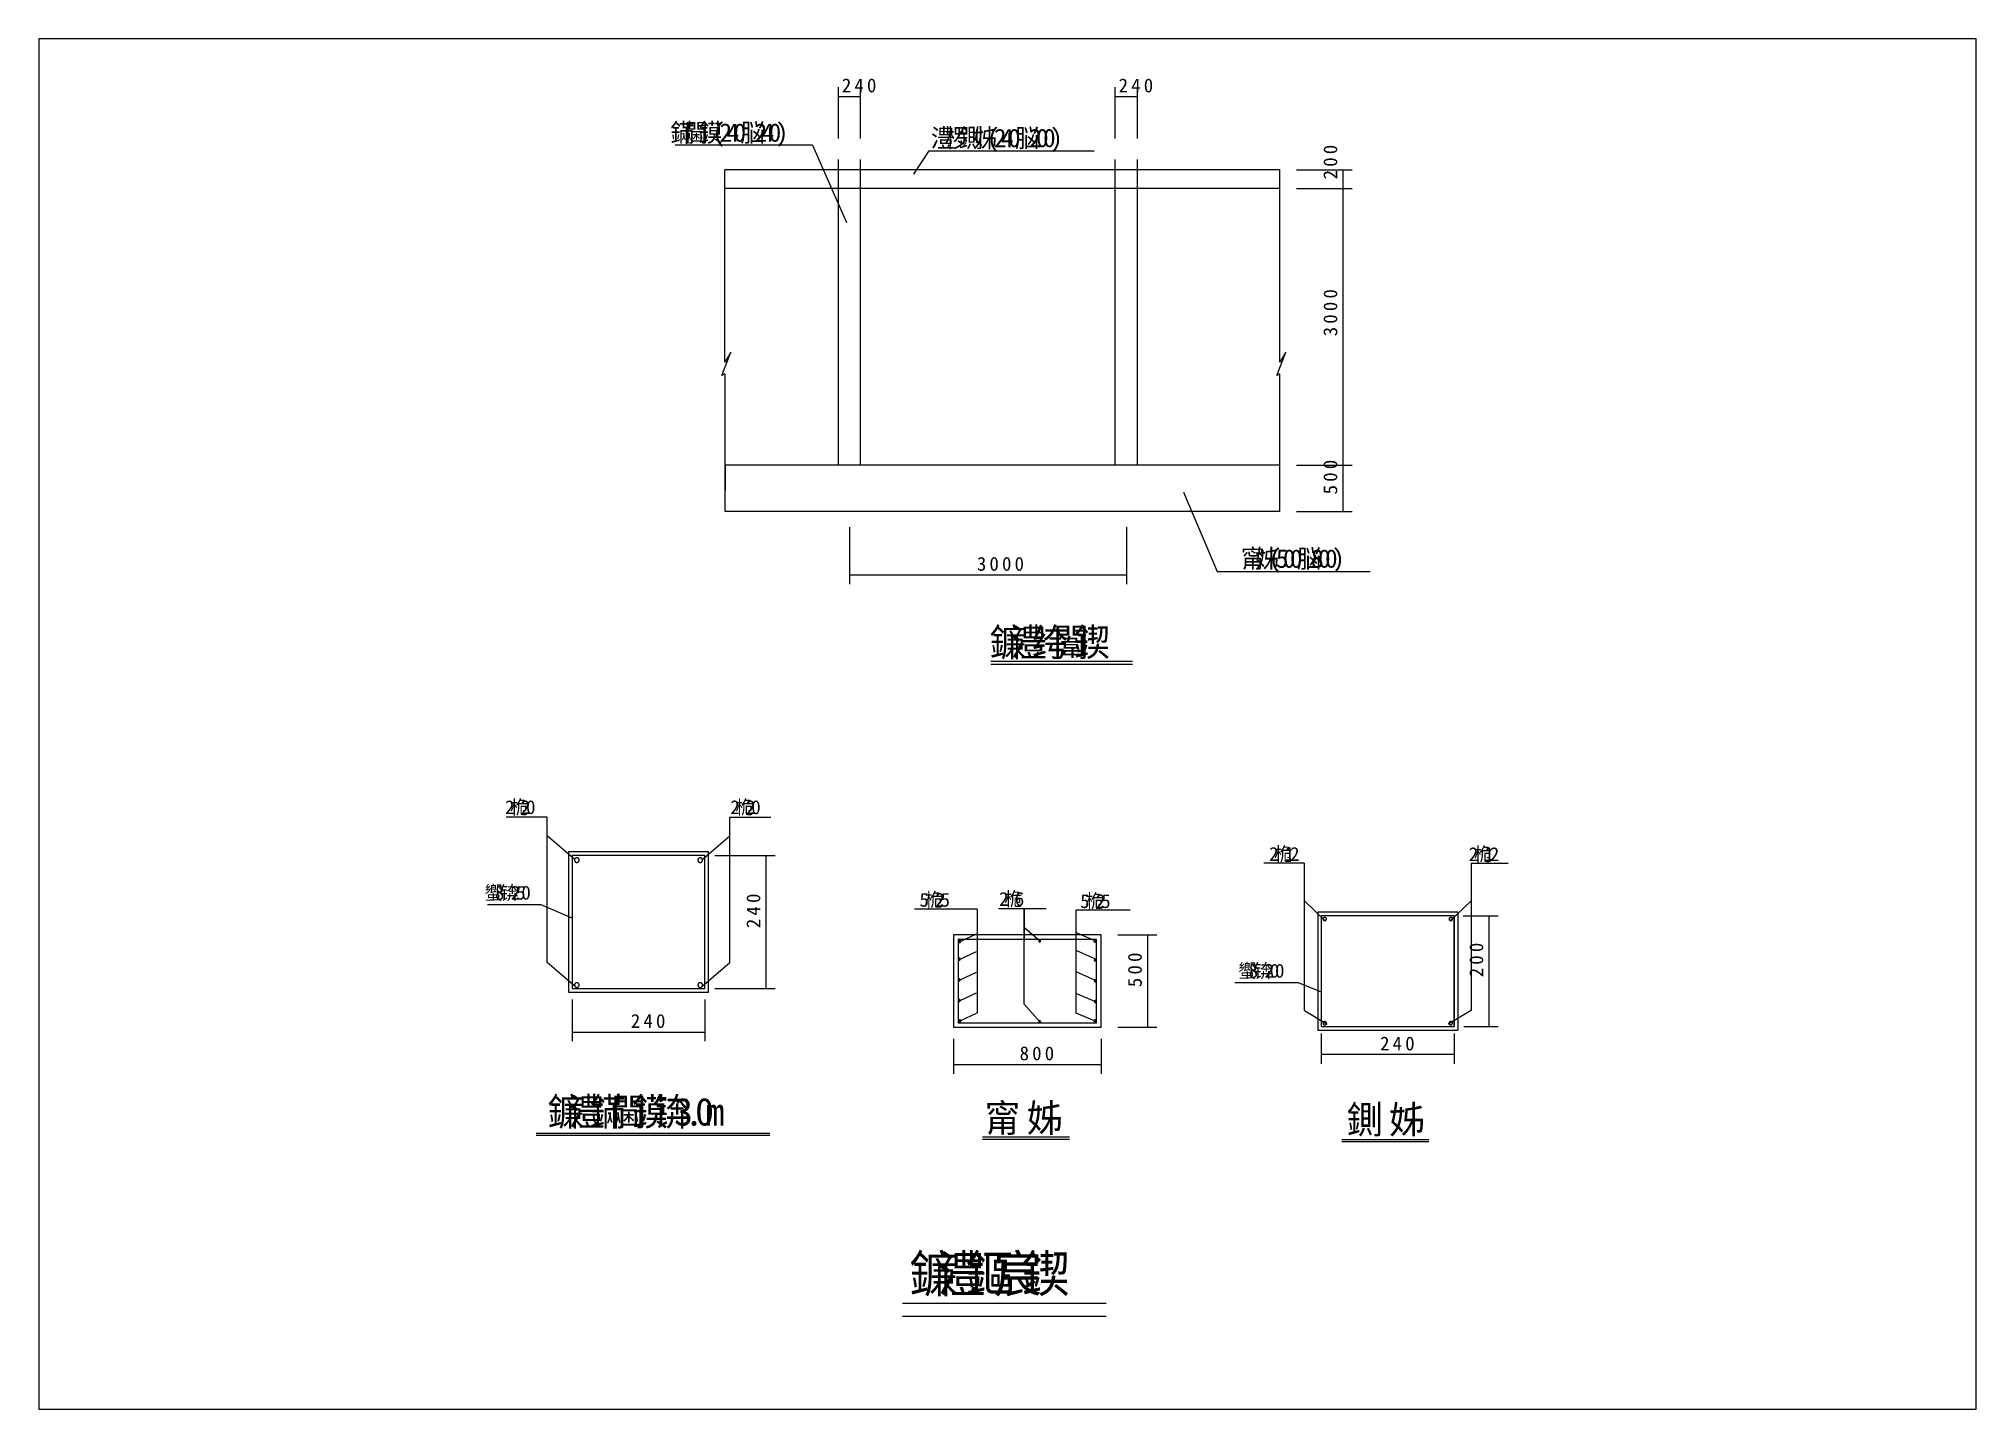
# Model space of a CAD drawing. Header units: metres. Extents: x 0 to 420, y 0 to 297.
import ezdxf

# ---------------------------------------------------------------- set-up
doc = ezdxf.new("R2010")
doc.units = ezdxf.units.M

msp = doc.modelspace()

# ---------------------------------------------------------------- linework, layer by layer
for p, q in [((420, 297), (0, 297)), ((0, 297), (0, 0)), ((420, 0), (420, 297)), ((173.36, 275.42), (173.36, 286.48)), ((178.16, 275.42), (178.16, 286.48)), ((233.36, 275.42), (233.36, 286.48)), ((238.16, 275.42), (238.16, 286.48)), ((173.36, 284.48), (178.16, 284.48)), ((233.36, 284.48), (238.16, 284.48)), ((167.7, 273.92), (137.93, 273.92)), ((167.7, 273.92), (175.09, 257.2)), ((173.36, 204.58), (173.36, 270.82)), ((178.16, 204.58), (178.16, 270.82)), ((189.66, 267.62), (193.04, 272.68)), ((193.04, 272.68), (228.82, 272.68)), ((233.36, 204.58), (233.36, 270.82)), ((238.16, 204.58), (238.16, 270.82)), ((148.76, 226.88), (148.76, 268.58)), ((269.06, 268.58), (148.76, 268.58)), ((269.06, 226.88), (269.06, 268.58)), ((272.63, 268.58), (284.74, 268.58)), ((282.74, 264.58), (282.74, 268.58)), ((269.06, 264.58), (148.81, 264.58)), ((272.63, 264.58), (284.74, 264.58)), ((272.63, 264.58), (284.74, 264.58)), ((282.74, 204.58), (282.74, 264.58)), ((148.07, 223.99), (150, 229.09)), ((150, 229.09), (148.76, 226.88)), ((268.37, 223.99), (270.3, 229.09)), ((270.3, 229.09), (269.06, 226.88)), ((148.76, 224.4), (148.07, 223.99)), ((148.81, 194.58), (148.81, 224.31)), ((269.06, 224.4), (268.37, 223.99)), ((269.06, 194.58), (269.06, 224.4)), ((269.06, 204.58), (148.81, 204.58)), ((148.81, 204.58), (148.81, 199.12)), ((272.63, 204.58), (284.74, 204.58)), ((272.63, 204.58), (284.74, 204.58)), ((282.74, 194.58), (282.74, 204.58)), ((248.12, 198.72), (255.43, 181.55)), ((269.06, 194.58), (148.81, 194.58)), ((272.63, 194.58), (284.74, 194.58)), ((175.76, 191.13), (175.76, 178.8)), ((235.76, 191.13), (235.76, 178.8)), ((175.76, 180.8), (235.76, 180.8)), ((255.43, 181.55), (288.6, 181.55)), ((206.36, 162.13), (237.1, 162.13)), ((206.36, 161.48), (237.1, 161.48)), ((110.24, 128.29), (101.33, 128.29)), ((110.24, 96.85), (110.24, 128.29)), ((149.79, 96.85), (149.79, 128.29)), ((149.79, 128.29), (158.7, 128.29)), ((116.3, 119.03), (110.24, 124.28)), ((143.73, 119.03), (149.79, 124.28)), ((145.22, 120.78), (114.81, 120.78)), ((114.81, 120.78), (114.81, 90.37)), ((144.42, 119.98), (115.62, 119.98)), ((115.62, 119.98), (115.62, 91.18)), ((144.42, 91.18), (144.42, 119.98)), ((145.22, 90.37), (145.22, 120.78)), ((146.58, 119.98), (159.66, 119.98)), ((157.66, 91.18), (157.66, 119.98)), ((274.3, 118.34), (265.57, 118.34)), ((274.3, 118.34), (274.3, 86.38)), ((310.54, 118.34), (310.54, 86.38)), ((310.54, 118.34), (318.52, 118.34)), ((108.91, 109.28), (97.3, 109.28)), ((115.62, 106.4), (108.91, 109.28)), ((278.93, 105.79), (274.36, 110.17)), ((305.92, 105.79), (310.49, 110.17)), ((203.41, 108.35), (189.81, 108.35)), ((203.41, 108.35), (203.41, 85.91)), ((208.02, 108.51), (218.41, 108.51)), ((213.6, 108.51), (213.6, 101.46)), ((213.6, 87.81), (213.6, 108.51)), ((224.91, 85.87), (224.91, 108.26)), ((224.91, 108.26), (236.56, 108.26)), ((277.24, 107.71), (277.24, 82.15)), ((307.6, 107.71), (277.24, 107.71)), ((278.02, 106.93), (278.02, 82.93)), ((306.82, 106.93), (278.02, 106.93)), ((306.82, 82.93), (306.82, 106.93)), ((306.82, 106.93), (306.82, 82.93)), ((307.6, 107.71), (307.6, 82.15)), ((308.76, 106.93), (316.37, 106.93)), ((314.37, 106.93), (314.37, 82.93)), ((230.29, 102.78), (198.29, 102.78)), ((198.29, 102.78), (198.29, 82.78)), ((229.31, 101.8), (199.28, 101.8)), ((199.28, 101.8), (199.28, 83.77)), ((199.74, 101.36), (203.31, 103.05)), ((213.78, 104.34), (216.98, 101.52)), ((228.85, 101.55), (224.91, 103.24)), ((229.31, 83.77), (229.31, 101.8)), ((230.29, 82.78), (230.29, 102.78)), ((233.94, 102.78), (242.35, 102.78)), ((240.35, 102.78), (240.35, 82.78)), ((116.3, 91.61), (110.24, 96.85)), ((143.73, 91.61), (149.79, 96.85)), ((199.74, 97.51), (203.31, 99.2)), ((228.95, 97.64), (225.01, 99.33)), ((199.74, 93.04), (203.31, 94.73)), ((228.95, 93), (225.01, 94.69)), ((273.1, 92.42), (259.31, 92.42)), ((278.05, 90.38), (273.1, 92.42)), ((114.81, 90.37), (145.22, 90.37)), ((115.62, 91.18), (144.42, 91.18)), ((115.62, 88.79), (115.62, 79.74)), ((144.42, 88.79), (144.42, 79.74)), ((146.58, 91.18), (159.66, 91.18)), ((199.74, 88.57), (203.31, 90.26)), ((228.95, 88.36), (225.01, 90.05)), ((199.74, 84.18), (203.41, 85.91)), ((213.6, 87.81), (217.07, 83.9)), ((228.85, 84.18), (224.91, 85.87)), ((274.36, 86.39), (279.29, 83.47)), ((310.49, 86.39), (305.55, 83.47)), ((115.62, 81.74), (144.42, 81.74)), ((198.29, 82.78), (230.29, 82.78)), ((198.29, 80.3), (198.29, 72.72)), ((199.28, 83.77), (229.31, 83.77)), ((230.29, 80.3), (230.29, 72.72)), ((233.94, 82.78), (242.35, 82.78)), ((277.24, 82.15), (307.6, 82.15)), ((278.02, 82.93), (306.82, 82.93)), ((278.02, 81.42), (278.02, 74.85)), ((306.82, 81.42), (306.82, 74.85)), ((308.91, 82.93), (316.37, 82.93)), ((306.82, 76.85), (278.02, 76.85)), ((198.29, 74.72), (230.29, 74.72)), ((107.8, 59.83), (158.47, 59.83)), ((107.8, 59.37), (158.47, 59.37)), ((204.6, 59.02), (223.46, 59.02)), ((204.6, 58.56), (223.46, 58.56)), ((282.45, 58.48), (301.31, 58.48)), ((282.45, 58.02), (301.31, 58.02)), ((187.26, 23.02), (231.39, 23.02)), ((187.26, 20.2), (231.39, 20.2)), ((0, 0), (420, 0))]:
    msp.add_line(p, q)
for points in [[(117.15, 119), (117.14, 119.05), (117.14, 119.1), (117.12, 119.14), (117.11, 119.19), (117.09, 119.24), (117.06, 119.28), (117.03, 119.32), (117, 119.35), (116.96, 119.39), (116.92, 119.42), (116.88, 119.44), (116.83, 119.46), (116.79, 119.48), (116.74, 119.49), (116.69, 119.5), (116.64, 119.5), (116.59, 119.5), (116.54, 119.49), (116.5, 119.48), (116.45, 119.46), (116.4, 119.44), (116.36, 119.42), (116.32, 119.39), (116.29, 119.35), (116.25, 119.32), (116.22, 119.28), (116.2, 119.24), (116.18, 119.19), (116.16, 119.14), (116.15, 119.1), (116.14, 119.05), (116.14, 119), (116.14, 119)], [(116.14, 119), (116.14, 118.95), (116.15, 118.9), (116.16, 118.85), (116.18, 118.8), (116.2, 118.76), (116.22, 118.72), (116.25, 118.68), (116.29, 118.64), (116.32, 118.61), (116.36, 118.58), (116.4, 118.55), (116.45, 118.53), (116.5, 118.52), (116.54, 118.5), (116.59, 118.5), (116.64, 118.49), (116.69, 118.5), (116.74, 118.5), (116.79, 118.52), (116.83, 118.53), (116.88, 118.55), (116.92, 118.58), (116.96, 118.61), (117, 118.64), (117.03, 118.68), (117.06, 118.72), (117.09, 118.76), (117.11, 118.8), (117.12, 118.85), (117.14, 118.9), (117.14, 118.95), (117.15, 119), (117.15, 119)], [(143.89, 119), (143.89, 119.05), (143.88, 119.1), (143.87, 119.14), (143.85, 119.19), (143.83, 119.24), (143.81, 119.28), (143.78, 119.32), (143.74, 119.35), (143.71, 119.39), (143.67, 119.42), (143.63, 119.44), (143.58, 119.46), (143.53, 119.48), (143.49, 119.49), (143.44, 119.5), (143.39, 119.5), (143.34, 119.5), (143.29, 119.49), (143.24, 119.48), (143.2, 119.46), (143.15, 119.44), (143.11, 119.42), (143.07, 119.39), (143.03, 119.35), (143, 119.32), (142.97, 119.28), (142.94, 119.24), (142.92, 119.19), (142.91, 119.14), (142.89, 119.1), (142.89, 119.05), (142.88, 119), (142.88, 119)], [(142.88, 119), (142.89, 118.95), (142.89, 118.9), (142.91, 118.85), (142.92, 118.8), (142.94, 118.76), (142.97, 118.72), (143, 118.68), (143.03, 118.64), (143.07, 118.61), (143.11, 118.58), (143.15, 118.55), (143.2, 118.53), (143.24, 118.52), (143.29, 118.5), (143.34, 118.5), (143.39, 118.49), (143.44, 118.5), (143.49, 118.5), (143.53, 118.52), (143.58, 118.53), (143.63, 118.55), (143.67, 118.58), (143.71, 118.61), (143.74, 118.64), (143.78, 118.68), (143.81, 118.72), (143.83, 118.76), (143.85, 118.8), (143.87, 118.85), (143.88, 118.9), (143.89, 118.95), (143.89, 119), (143.89, 119)], [(279.14, 106.24), (279.14, 106.27), (279.13, 106.31), (279.12, 106.35), (279.11, 106.38), (279.09, 106.41), (279.08, 106.44), (279.05, 106.47), (279.03, 106.5), (279, 106.52), (278.98, 106.54), (278.94, 106.56), (278.91, 106.58), (278.88, 106.59), (278.84, 106.6), (278.81, 106.6), (278.77, 106.6), (278.74, 106.6), (278.7, 106.6), (278.67, 106.59), (278.63, 106.58), (278.6, 106.56), (278.57, 106.54), (278.54, 106.52), (278.51, 106.5), (278.49, 106.47), (278.47, 106.44), (278.45, 106.41), (278.44, 106.38), (278.42, 106.35), (278.41, 106.31), (278.41, 106.27), (278.41, 106.24), (278.41, 106.24)], [(278.41, 106.24), (278.41, 106.2), (278.41, 106.17), (278.42, 106.13), (278.44, 106.1), (278.45, 106.07), (278.47, 106.04), (278.49, 106.01), (278.51, 105.98), (278.54, 105.96), (278.57, 105.94), (278.6, 105.92), (278.63, 105.9), (278.67, 105.89), (278.7, 105.88), (278.74, 105.88), (278.77, 105.87), (278.81, 105.88), (278.84, 105.88), (278.88, 105.89), (278.91, 105.9), (278.94, 105.92), (278.98, 105.94), (279, 105.96), (279.03, 105.98), (279.05, 106.01), (279.08, 106.04), (279.09, 106.07), (279.11, 106.1), (279.12, 106.13), (279.13, 106.17), (279.14, 106.2), (279.14, 106.24), (279.14, 106.24)], [(306.44, 106.24), (306.43, 106.27), (306.43, 106.31), (306.42, 106.35), (306.41, 106.38), (306.39, 106.41), (306.38, 106.44), (306.35, 106.47), (306.33, 106.5), (306.3, 106.52), (306.27, 106.54), (306.24, 106.56), (306.21, 106.58), (306.18, 106.59), (306.14, 106.6), (306.11, 106.6), (306.07, 106.6), (306.04, 106.6), (306, 106.6), (305.97, 106.59), (305.93, 106.58), (305.9, 106.56), (305.87, 106.54), (305.84, 106.52), (305.81, 106.5), (305.79, 106.47), (305.77, 106.44), (305.75, 106.41), (305.73, 106.38), (305.72, 106.35), (305.71, 106.31), (305.71, 106.27), (305.71, 106.24), (305.71, 106.24)], [(305.71, 106.24), (305.71, 106.2), (305.71, 106.17), (305.72, 106.13), (305.73, 106.1), (305.75, 106.07), (305.77, 106.04), (305.79, 106.01), (305.81, 105.98), (305.84, 105.96), (305.87, 105.94), (305.9, 105.92), (305.93, 105.9), (305.97, 105.89), (306, 105.88), (306.04, 105.88), (306.07, 105.87), (306.11, 105.88), (306.14, 105.88), (306.18, 105.89), (306.21, 105.9), (306.24, 105.92), (306.27, 105.94), (306.3, 105.96), (306.33, 105.98), (306.35, 106.01), (306.38, 106.04), (306.39, 106.07), (306.41, 106.1), (306.42, 106.13), (306.43, 106.17), (306.43, 106.2), (306.44, 106.24), (306.44, 106.24)], [(306.48, 106.24), (306.48, 106.27), (306.48, 106.31), (306.47, 106.35), (306.46, 106.38), (306.44, 106.41), (306.42, 106.44), (306.4, 106.47), (306.38, 106.5), (306.35, 106.52), (306.32, 106.54), (306.29, 106.56), (306.26, 106.58), (306.22, 106.59), (306.19, 106.6), (306.15, 106.6), (306.12, 106.6), (306.08, 106.6), (306.05, 106.6), (306.01, 106.59), (305.98, 106.58), (305.95, 106.56), (305.92, 106.54), (305.89, 106.52), (305.86, 106.5), (305.84, 106.47), (305.82, 106.44), (305.8, 106.41), (305.78, 106.38), (305.77, 106.35), (305.76, 106.31), (305.76, 106.27), (305.75, 106.24), (305.75, 106.24)], [(305.75, 106.24), (305.76, 106.2), (305.76, 106.17), (305.77, 106.13), (305.78, 106.1), (305.8, 106.07), (305.82, 106.04), (305.84, 106.01), (305.86, 105.98), (305.89, 105.96), (305.92, 105.94), (305.95, 105.92), (305.98, 105.9), (306.01, 105.89), (306.05, 105.88), (306.08, 105.88), (306.12, 105.87), (306.15, 105.88), (306.19, 105.88), (306.22, 105.89), (306.26, 105.9), (306.29, 105.92), (306.32, 105.94), (306.35, 105.96), (306.38, 105.98), (306.4, 106.01), (306.42, 106.04), (306.44, 106.07), (306.46, 106.1), (306.47, 106.13), (306.48, 106.17), (306.48, 106.2), (306.48, 106.24), (306.48, 106.24)], [(199.86, 101.36), (199.86, 101.38), (199.86, 101.4), (199.85, 101.43), (199.84, 101.44), (199.84, 101.46), (199.83, 101.48), (199.81, 101.5), (199.8, 101.51), (199.78, 101.53), (199.77, 101.54), (199.75, 101.55), (199.73, 101.56), (199.71, 101.57), (199.69, 101.57), (199.67, 101.57), (199.65, 101.57), (199.63, 101.57), (199.61, 101.57), (199.59, 101.57), (199.57, 101.56), (199.55, 101.55), (199.53, 101.54), (199.52, 101.53), (199.5, 101.51), (199.49, 101.5), (199.47, 101.48), (199.46, 101.46), (199.45, 101.44), (199.45, 101.43), (199.44, 101.4), (199.44, 101.38), (199.44, 101.36), (199.44, 101.36)], [(199.44, 101.36), (199.44, 101.34), (199.44, 101.32), (199.45, 101.3), (199.45, 101.28), (199.46, 101.26), (199.47, 101.25), (199.49, 101.23), (199.5, 101.21), (199.52, 101.2), (199.53, 101.19), (199.55, 101.18), (199.57, 101.17), (199.59, 101.16), (199.61, 101.16), (199.63, 101.15), (199.65, 101.15), (199.67, 101.15), (199.69, 101.16), (199.71, 101.16), (199.73, 101.17), (199.75, 101.18), (199.77, 101.19), (199.78, 101.2), (199.8, 101.21), (199.81, 101.23), (199.83, 101.25), (199.84, 101.26), (199.84, 101.28), (199.85, 101.3), (199.86, 101.32), (199.86, 101.34), (199.86, 101.36), (199.86, 101.36)], [(217.19, 101.52), (217.19, 101.54), (217.18, 101.56), (217.18, 101.58), (217.17, 101.6), (217.16, 101.62), (217.15, 101.63), (217.14, 101.65), (217.13, 101.67), (217.11, 101.68), (217.09, 101.69), (217.08, 101.7), (217.06, 101.71), (217.04, 101.72), (217.02, 101.72), (217, 101.73), (216.98, 101.73), (216.96, 101.73), (216.94, 101.72), (216.92, 101.72), (216.9, 101.71), (216.88, 101.7), (216.86, 101.69), (216.84, 101.68), (216.83, 101.67), (216.81, 101.65), (216.8, 101.63), (216.79, 101.62), (216.78, 101.6), (216.77, 101.58), (216.77, 101.56), (216.77, 101.54), (216.77, 101.52), (216.77, 101.52)], [(216.77, 101.52), (216.77, 101.5), (216.77, 101.48), (216.77, 101.46), (216.78, 101.44), (216.79, 101.42), (216.8, 101.4), (216.81, 101.38), (216.83, 101.37), (216.84, 101.35), (216.86, 101.34), (216.88, 101.33), (216.9, 101.32), (216.92, 101.31), (216.94, 101.31), (216.96, 101.31), (216.98, 101.31), (217, 101.31), (217.02, 101.31), (217.04, 101.31), (217.06, 101.32), (217.08, 101.33), (217.09, 101.34), (217.11, 101.35), (217.13, 101.37), (217.14, 101.38), (217.15, 101.4), (217.16, 101.42), (217.17, 101.44), (217.18, 101.46), (217.18, 101.48), (217.19, 101.5), (217.19, 101.52), (217.19, 101.52)], [(229.14, 101.46), (229.14, 101.48), (229.14, 101.5), (229.14, 101.52), (229.13, 101.54), (229.12, 101.56), (229.11, 101.57), (229.1, 101.59), (229.08, 101.61), (229.07, 101.62), (229.05, 101.63), (229.03, 101.64), (229.01, 101.65), (228.99, 101.66), (228.97, 101.66), (228.95, 101.67), (228.93, 101.67), (228.91, 101.67), (228.89, 101.66), (228.87, 101.66), (228.85, 101.65), (228.83, 101.64), (228.82, 101.63), (228.8, 101.62), (228.78, 101.61), (228.77, 101.59), (228.76, 101.57), (228.75, 101.56), (228.74, 101.54), (228.73, 101.52), (228.73, 101.5), (228.72, 101.48), (228.72, 101.46), (228.72, 101.46)], [(228.72, 101.46), (228.72, 101.44), (228.73, 101.42), (228.73, 101.4), (228.74, 101.38), (228.75, 101.36), (228.76, 101.34), (228.77, 101.32), (228.78, 101.31), (228.8, 101.29), (228.82, 101.28), (228.83, 101.27), (228.85, 101.26), (228.87, 101.26), (228.89, 101.25), (228.91, 101.25), (228.93, 101.25), (228.95, 101.25), (228.97, 101.25), (228.99, 101.26), (229.01, 101.26), (229.03, 101.27), (229.05, 101.28), (229.07, 101.29), (229.08, 101.31), (229.1, 101.32), (229.11, 101.34), (229.12, 101.36), (229.13, 101.38), (229.14, 101.4), (229.14, 101.42), (229.14, 101.44), (229.14, 101.46), (229.14, 101.46)], [(199.77, 97.55), (199.77, 97.57), (199.76, 97.59), (199.76, 97.61), (199.75, 97.63), (199.74, 97.65), (199.73, 97.67), (199.72, 97.68), (199.7, 97.7), (199.69, 97.71), (199.67, 97.72), (199.66, 97.73), (199.64, 97.74), (199.62, 97.75), (199.6, 97.76), (199.58, 97.76), (199.56, 97.76), (199.53, 97.76), (199.51, 97.76), (199.49, 97.75), (199.47, 97.74), (199.46, 97.73), (199.44, 97.72), (199.42, 97.71), (199.41, 97.7), (199.39, 97.68), (199.38, 97.67), (199.37, 97.65), (199.36, 97.63), (199.35, 97.61), (199.35, 97.59), (199.35, 97.57), (199.34, 97.55), (199.34, 97.55)], [(199.34, 97.55), (199.35, 97.53), (199.35, 97.51), (199.35, 97.49), (199.36, 97.47), (199.37, 97.45), (199.38, 97.43), (199.39, 97.41), (199.41, 97.4), (199.42, 97.39), (199.44, 97.37), (199.46, 97.36), (199.47, 97.35), (199.49, 97.35), (199.51, 97.34), (199.53, 97.34), (199.56, 97.34), (199.58, 97.34), (199.6, 97.34), (199.62, 97.35), (199.64, 97.35), (199.66, 97.36), (199.67, 97.37), (199.69, 97.39), (199.7, 97.4), (199.72, 97.41), (199.73, 97.43), (199.74, 97.45), (199.75, 97.47), (199.76, 97.49), (199.76, 97.51), (199.77, 97.53), (199.77, 97.55), (199.77, 97.55)], [(229.24, 97.35), (229.24, 97.37), (229.24, 97.39), (229.23, 97.41), (229.23, 97.43), (229.22, 97.45), (229.21, 97.46), (229.19, 97.48), (229.18, 97.49), (229.17, 97.51), (229.15, 97.52), (229.13, 97.53), (229.11, 97.54), (229.09, 97.55), (229.07, 97.55), (229.05, 97.56), (229.03, 97.56), (229.01, 97.56), (228.99, 97.55), (228.97, 97.55), (228.95, 97.54), (228.93, 97.53), (228.91, 97.52), (228.9, 97.51), (228.88, 97.49), (228.87, 97.48), (228.86, 97.46), (228.85, 97.45), (228.84, 97.43), (228.83, 97.41), (228.82, 97.39), (228.82, 97.37), (228.82, 97.35), (228.82, 97.35)], [(228.82, 97.35), (228.82, 97.32), (228.82, 97.3), (228.83, 97.28), (228.84, 97.26), (228.85, 97.25), (228.86, 97.23), (228.87, 97.21), (228.88, 97.2), (228.9, 97.18), (228.91, 97.17), (228.93, 97.16), (228.95, 97.15), (228.97, 97.14), (228.99, 97.14), (229.01, 97.14), (229.03, 97.13), (229.05, 97.14), (229.07, 97.14), (229.09, 97.14), (229.11, 97.15), (229.13, 97.16), (229.15, 97.17), (229.17, 97.18), (229.18, 97.2), (229.19, 97.21), (229.21, 97.23), (229.22, 97.25), (229.23, 97.26), (229.23, 97.28), (229.24, 97.3), (229.24, 97.32), (229.24, 97.35), (229.24, 97.35)], [(117.15, 91.93), (117.14, 91.97), (117.14, 92.02), (117.12, 92.07), (117.11, 92.12), (117.09, 92.16), (117.06, 92.21), (117.03, 92.24), (117, 92.28), (116.96, 92.31), (116.92, 92.34), (116.88, 92.37), (116.83, 92.39), (116.79, 92.41), (116.74, 92.42), (116.69, 92.43), (116.64, 92.43), (116.59, 92.43), (116.54, 92.42), (116.5, 92.41), (116.45, 92.39), (116.4, 92.37), (116.36, 92.34), (116.32, 92.31), (116.29, 92.28), (116.25, 92.24), (116.22, 92.21), (116.2, 92.16), (116.18, 92.12), (116.16, 92.07), (116.15, 92.02), (116.14, 91.97), (116.14, 91.93), (116.14, 91.93)], [(143.89, 91.93), (143.89, 91.97), (143.88, 92.02), (143.87, 92.07), (143.85, 92.12), (143.83, 92.16), (143.81, 92.21), (143.78, 92.24), (143.74, 92.28), (143.71, 92.31), (143.67, 92.34), (143.63, 92.37), (143.58, 92.39), (143.53, 92.41), (143.49, 92.42), (143.44, 92.43), (143.39, 92.43), (143.34, 92.43), (143.29, 92.42), (143.24, 92.41), (143.2, 92.39), (143.15, 92.37), (143.11, 92.34), (143.07, 92.31), (143.03, 92.28), (143, 92.24), (142.97, 92.21), (142.94, 92.16), (142.92, 92.12), (142.91, 92.07), (142.89, 92.02), (142.89, 91.97), (142.88, 91.93), (142.88, 91.93)], [(199.77, 93.06), (199.77, 93.08), (199.76, 93.1), (199.76, 93.12), (199.75, 93.14), (199.74, 93.16), (199.73, 93.18), (199.72, 93.2), (199.7, 93.21), (199.69, 93.22), (199.67, 93.24), (199.66, 93.25), (199.64, 93.26), (199.62, 93.26), (199.6, 93.27), (199.58, 93.27), (199.56, 93.27), (199.53, 93.27), (199.51, 93.27), (199.49, 93.26), (199.47, 93.26), (199.46, 93.25), (199.44, 93.24), (199.42, 93.22), (199.41, 93.21), (199.39, 93.2), (199.38, 93.18), (199.37, 93.16), (199.36, 93.14), (199.35, 93.12), (199.35, 93.1), (199.35, 93.08), (199.34, 93.06), (199.34, 93.06)], [(199.34, 93.06), (199.35, 93.04), (199.35, 93.02), (199.35, 93), (199.36, 92.98), (199.37, 92.96), (199.38, 92.94), (199.39, 92.93), (199.41, 92.91), (199.42, 92.9), (199.44, 92.89), (199.46, 92.88), (199.47, 92.87), (199.49, 92.86), (199.51, 92.85), (199.53, 92.85), (199.56, 92.85), (199.58, 92.85), (199.6, 92.85), (199.62, 92.86), (199.64, 92.87), (199.66, 92.88), (199.67, 92.89), (199.69, 92.9), (199.7, 92.91), (199.72, 92.93), (199.73, 92.94), (199.74, 92.96), (199.75, 92.98), (199.76, 93), (199.76, 93.02), (199.77, 93.04), (199.77, 93.06), (199.77, 93.06)], [(229.24, 92.86), (229.24, 92.88), (229.24, 92.9), (229.23, 92.92), (229.23, 92.94), (229.22, 92.96), (229.21, 92.98), (229.19, 92.99), (229.18, 93.01), (229.17, 93.02), (229.15, 93.03), (229.13, 93.04), (229.11, 93.05), (229.09, 93.06), (229.07, 93.07), (229.05, 93.07), (229.03, 93.07), (229.01, 93.07), (228.99, 93.07), (228.97, 93.06), (228.95, 93.05), (228.93, 93.04), (228.91, 93.03), (228.9, 93.02), (228.88, 93.01), (228.87, 92.99), (228.86, 92.98), (228.85, 92.96), (228.84, 92.94), (228.83, 92.92), (228.82, 92.9), (228.82, 92.88), (228.82, 92.86), (228.82, 92.86)], [(228.82, 92.86), (228.82, 92.84), (228.82, 92.82), (228.83, 92.8), (228.84, 92.78), (228.85, 92.76), (228.86, 92.74), (228.87, 92.72), (228.88, 92.71), (228.9, 92.7), (228.91, 92.68), (228.93, 92.67), (228.95, 92.66), (228.97, 92.66), (228.99, 92.65), (229.01, 92.65), (229.03, 92.65), (229.05, 92.65), (229.07, 92.65), (229.09, 92.66), (229.11, 92.66), (229.13, 92.67), (229.15, 92.68), (229.17, 92.7), (229.18, 92.71), (229.19, 92.72), (229.21, 92.74), (229.22, 92.76), (229.23, 92.78), (229.23, 92.8), (229.24, 92.82), (229.24, 92.84), (229.24, 92.86), (229.24, 92.86)], [(116.14, 91.93), (116.14, 91.88), (116.15, 91.83), (116.16, 91.78), (116.18, 91.73), (116.2, 91.69), (116.22, 91.65), (116.25, 91.61), (116.29, 91.57), (116.32, 91.54), (116.36, 91.51), (116.4, 91.48), (116.45, 91.46), (116.5, 91.44), (116.54, 91.43), (116.59, 91.42), (116.64, 91.42), (116.69, 91.42), (116.74, 91.43), (116.79, 91.44), (116.83, 91.46), (116.88, 91.48), (116.92, 91.51), (116.96, 91.54), (117, 91.57), (117.03, 91.61), (117.06, 91.65), (117.09, 91.69), (117.11, 91.73), (117.12, 91.78), (117.14, 91.83), (117.14, 91.88), (117.15, 91.93), (117.15, 91.93)], [(142.88, 91.93), (142.89, 91.88), (142.89, 91.83), (142.91, 91.78), (142.92, 91.73), (142.94, 91.69), (142.97, 91.65), (143, 91.61), (143.03, 91.57), (143.07, 91.54), (143.11, 91.51), (143.15, 91.48), (143.2, 91.46), (143.24, 91.44), (143.29, 91.43), (143.34, 91.42), (143.39, 91.42), (143.44, 91.42), (143.49, 91.43), (143.53, 91.44), (143.58, 91.46), (143.63, 91.48), (143.67, 91.51), (143.71, 91.54), (143.74, 91.57), (143.78, 91.61), (143.81, 91.65), (143.83, 91.69), (143.85, 91.73), (143.87, 91.78), (143.88, 91.83), (143.89, 91.88), (143.89, 91.93), (143.89, 91.93)], [(199.77, 88.57), (199.77, 88.6), (199.76, 88.62), (199.76, 88.64), (199.75, 88.66), (199.74, 88.67), (199.73, 88.69), (199.72, 88.71), (199.7, 88.72), (199.69, 88.74), (199.67, 88.75), (199.66, 88.76), (199.64, 88.77), (199.62, 88.78), (199.6, 88.78), (199.58, 88.78), (199.56, 88.79), (199.53, 88.78), (199.51, 88.78), (199.49, 88.78), (199.47, 88.77), (199.46, 88.76), (199.44, 88.75), (199.42, 88.74), (199.41, 88.72), (199.39, 88.71), (199.38, 88.69), (199.37, 88.67), (199.36, 88.66), (199.35, 88.64), (199.35, 88.62), (199.35, 88.6), (199.34, 88.57), (199.34, 88.57)], [(199.34, 88.57), (199.35, 88.55), (199.35, 88.53), (199.35, 88.51), (199.36, 88.49), (199.37, 88.48), (199.38, 88.46), (199.39, 88.44), (199.41, 88.43), (199.42, 88.41), (199.44, 88.4), (199.46, 88.39), (199.47, 88.38), (199.49, 88.37), (199.51, 88.37), (199.53, 88.36), (199.56, 88.36), (199.58, 88.36), (199.6, 88.37), (199.62, 88.37), (199.64, 88.38), (199.66, 88.39), (199.67, 88.4), (199.69, 88.41), (199.7, 88.43), (199.72, 88.44), (199.73, 88.46), (199.74, 88.48), (199.75, 88.49), (199.76, 88.51), (199.76, 88.53), (199.77, 88.55), (199.77, 88.57), (199.77, 88.57)], [(229.24, 88.37), (229.24, 88.39), (229.24, 88.41), (229.23, 88.43), (229.23, 88.45), (229.22, 88.47), (229.21, 88.49), (229.19, 88.51), (229.18, 88.52), (229.17, 88.54), (229.15, 88.55), (229.13, 88.56), (229.11, 88.57), (229.09, 88.57), (229.07, 88.58), (229.05, 88.58), (229.03, 88.58), (229.01, 88.58), (228.99, 88.58), (228.97, 88.57), (228.95, 88.57), (228.93, 88.56), (228.91, 88.55), (228.9, 88.54), (228.88, 88.52), (228.87, 88.51), (228.86, 88.49), (228.85, 88.47), (228.84, 88.45), (228.83, 88.43), (228.82, 88.41), (228.82, 88.39), (228.82, 88.37), (228.82, 88.37)], [(228.82, 88.37), (228.82, 88.35), (228.82, 88.33), (228.83, 88.31), (228.84, 88.29), (228.85, 88.27), (228.86, 88.25), (228.87, 88.24), (228.88, 88.22), (228.9, 88.21), (228.91, 88.2), (228.93, 88.19), (228.95, 88.18), (228.97, 88.17), (228.99, 88.16), (229.01, 88.16), (229.03, 88.16), (229.05, 88.16), (229.07, 88.16), (229.09, 88.17), (229.11, 88.18), (229.13, 88.19), (229.15, 88.2), (229.17, 88.21), (229.18, 88.22), (229.19, 88.24), (229.21, 88.25), (229.22, 88.27), (229.23, 88.29), (229.23, 88.31), (229.24, 88.33), (229.24, 88.35), (229.24, 88.37), (229.24, 88.37)], [(199.86, 84.18), (199.86, 84.2), (199.86, 84.22), (199.85, 84.24), (199.84, 84.26), (199.84, 84.28), (199.83, 84.3), (199.81, 84.31), (199.8, 84.33), (199.78, 84.34), (199.77, 84.35), (199.75, 84.37), (199.73, 84.37), (199.71, 84.38), (199.69, 84.39), (199.67, 84.39), (199.65, 84.39), (199.63, 84.39), (199.61, 84.39), (199.59, 84.38), (199.57, 84.37), (199.55, 84.37), (199.53, 84.35), (199.52, 84.34), (199.5, 84.33), (199.49, 84.31), (199.47, 84.3), (199.46, 84.28), (199.45, 84.26), (199.45, 84.24), (199.44, 84.22), (199.44, 84.2), (199.44, 84.18), (199.44, 84.18)], [(199.44, 84.18), (199.44, 84.16), (199.44, 84.14), (199.45, 84.12), (199.45, 84.1), (199.46, 84.08), (199.47, 84.06), (199.49, 84.04), (199.5, 84.03), (199.52, 84.02), (199.53, 84), (199.55, 83.99), (199.57, 83.98), (199.59, 83.98), (199.61, 83.97), (199.63, 83.97), (199.65, 83.97), (199.67, 83.97), (199.69, 83.97), (199.71, 83.98), (199.73, 83.98), (199.75, 83.99), (199.77, 84), (199.78, 84.02), (199.8, 84.03), (199.81, 84.04), (199.83, 84.06), (199.84, 84.08), (199.84, 84.1), (199.85, 84.12), (199.86, 84.14), (199.86, 84.16), (199.86, 84.18), (199.86, 84.18)], [(217.19, 83.96), (217.19, 83.98), (217.18, 84), (217.18, 84.02), (217.17, 84.04), (217.16, 84.06), (217.15, 84.07), (217.14, 84.09), (217.13, 84.11), (217.11, 84.12), (217.09, 84.13), (217.08, 84.14), (217.06, 84.15), (217.04, 84.16), (217.02, 84.16), (217, 84.17), (216.98, 84.17), (216.96, 84.17), (216.94, 84.16), (216.92, 84.16), (216.9, 84.15), (216.88, 84.14), (216.86, 84.13), (216.84, 84.12), (216.83, 84.11), (216.81, 84.09), (216.8, 84.07), (216.79, 84.06), (216.78, 84.04), (216.77, 84.02), (216.77, 84), (216.77, 83.98), (216.77, 83.96), (216.77, 83.96)], [(229.14, 84.18), (229.14, 84.2), (229.14, 84.22), (229.14, 84.24), (229.13, 84.26), (229.12, 84.28), (229.11, 84.3), (229.1, 84.31), (229.08, 84.33), (229.07, 84.34), (229.05, 84.35), (229.03, 84.37), (229.01, 84.37), (228.99, 84.38), (228.97, 84.39), (228.95, 84.39), (228.93, 84.39), (228.91, 84.39), (228.89, 84.39), (228.87, 84.38), (228.85, 84.37), (228.83, 84.37), (228.82, 84.35), (228.8, 84.34), (228.78, 84.33), (228.77, 84.31), (228.76, 84.3), (228.75, 84.28), (228.74, 84.26), (228.73, 84.24), (228.73, 84.22), (228.72, 84.2), (228.72, 84.18), (228.72, 84.18)], [(228.72, 84.18), (228.72, 84.16), (228.73, 84.14), (228.73, 84.12), (228.74, 84.1), (228.75, 84.08), (228.76, 84.06), (228.77, 84.04), (228.78, 84.03), (228.8, 84.02), (228.82, 84), (228.83, 83.99), (228.85, 83.98), (228.87, 83.98), (228.89, 83.97), (228.91, 83.97), (228.93, 83.97), (228.95, 83.97), (228.97, 83.97), (228.99, 83.98), (229.01, 83.98), (229.03, 83.99), (229.05, 84), (229.07, 84.02), (229.08, 84.03), (229.1, 84.04), (229.11, 84.06), (229.12, 84.08), (229.13, 84.1), (229.14, 84.12), (229.14, 84.14), (229.14, 84.16), (229.14, 84.18), (229.14, 84.18)], [(279.14, 83.65), (279.14, 83.69), (279.13, 83.72), (279.12, 83.76), (279.11, 83.79), (279.09, 83.82), (279.08, 83.86), (279.05, 83.88), (279.03, 83.91), (279, 83.93), (278.98, 83.96), (278.94, 83.97), (278.91, 83.99), (278.88, 84), (278.84, 84.01), (278.81, 84.02), (278.77, 84.02), (278.74, 84.02), (278.7, 84.01), (278.67, 84), (278.63, 83.99), (278.6, 83.97), (278.57, 83.96), (278.54, 83.93), (278.51, 83.91), (278.49, 83.88), (278.47, 83.86), (278.45, 83.82), (278.44, 83.79), (278.42, 83.76), (278.41, 83.72), (278.41, 83.69), (278.41, 83.65), (278.41, 83.65)], [(306.44, 83.65), (306.43, 83.69), (306.43, 83.72), (306.42, 83.76), (306.41, 83.79), (306.39, 83.82), (306.38, 83.86), (306.35, 83.88), (306.33, 83.91), (306.3, 83.93), (306.27, 83.96), (306.24, 83.97), (306.21, 83.99), (306.18, 84), (306.14, 84.01), (306.11, 84.02), (306.07, 84.02), (306.04, 84.02), (306, 84.01), (305.97, 84), (305.93, 83.99), (305.9, 83.97), (305.87, 83.96), (305.84, 83.93), (305.81, 83.91), (305.79, 83.88), (305.77, 83.86), (305.75, 83.82), (305.73, 83.79), (305.72, 83.76), (305.71, 83.72), (305.71, 83.69), (305.71, 83.65), (305.71, 83.65)], [(216.77, 83.96), (216.77, 83.94), (216.77, 83.91), (216.77, 83.89), (216.78, 83.88), (216.79, 83.86), (216.8, 83.84), (216.81, 83.82), (216.83, 83.81), (216.84, 83.79), (216.86, 83.78), (216.88, 83.77), (216.9, 83.76), (216.92, 83.75), (216.94, 83.75), (216.96, 83.75), (216.98, 83.74), (217, 83.75), (217.02, 83.75), (217.04, 83.75), (217.06, 83.76), (217.08, 83.77), (217.09, 83.78), (217.11, 83.79), (217.13, 83.81), (217.14, 83.82), (217.15, 83.84), (217.16, 83.86), (217.17, 83.88), (217.18, 83.89), (217.18, 83.91), (217.19, 83.94), (217.19, 83.96), (217.19, 83.96)], [(278.41, 83.65), (278.41, 83.62), (278.41, 83.58), (278.42, 83.55), (278.44, 83.51), (278.45, 83.48), (278.47, 83.45), (278.49, 83.42), (278.51, 83.39), (278.54, 83.37), (278.57, 83.35), (278.6, 83.33), (278.63, 83.32), (278.67, 83.3), (278.7, 83.29), (278.74, 83.29), (278.77, 83.29), (278.81, 83.29), (278.84, 83.29), (278.88, 83.3), (278.91, 83.32), (278.94, 83.33), (278.98, 83.35), (279, 83.37), (279.03, 83.39), (279.05, 83.42), (279.08, 83.45), (279.09, 83.48), (279.11, 83.51), (279.12, 83.55), (279.13, 83.58), (279.14, 83.62), (279.14, 83.65), (279.14, 83.65)], [(305.71, 83.65), (305.71, 83.62), (305.71, 83.58), (305.72, 83.55), (305.73, 83.51), (305.75, 83.48), (305.77, 83.45), (305.79, 83.42), (305.81, 83.39), (305.84, 83.37), (305.87, 83.35), (305.9, 83.33), (305.93, 83.32), (305.97, 83.3), (306, 83.29), (306.04, 83.29), (306.07, 83.29), (306.11, 83.29), (306.14, 83.29), (306.18, 83.3), (306.21, 83.32), (306.24, 83.33), (306.27, 83.35), (306.3, 83.37), (306.33, 83.39), (306.35, 83.42), (306.38, 83.45), (306.39, 83.48), (306.41, 83.51), (306.42, 83.55), (306.43, 83.58), (306.43, 83.62), (306.44, 83.65), (306.44, 83.65)]]:
    msp.add_lwpolyline(points)

# ---------------------------------------------------------------- texts
for s, height, p in [('2', 3, (174.09, 285.39)), ('4', 3, (176.82, 285.39)), ('0', 3, (179.54, 285.39)), ('2', 3, (234.09, 285.39)), ('4', 3, (236.82, 285.39)), ('0', 3, (239.54, 285.39)), ('鏋', 4, (136.93, 274.67)), ('閫', 4, (139.97, 274.67)), ('鏌', 4, (143.01, 274.67)), ('(', 4, (146.06, 274.67)), ('2', 4, (147.58, 274.67)), ('4', 4, (149.1, 274.67)), ('0', 4, (150.62, 274.67)), ('脳', 4, (152.14, 274.67)), ('2', 4, (155.19, 274.67)), ('4', 4, (156.71, 274.67)), ('0', 4, (158.23, 274.67)), (')', 4, (159.75, 274.67)), ('澧', 4, (193.37, 273.5)), ('椤', 4, (196.42, 273.5)), ('鍘', 4, (199.46, 273.5)), ('姊', 4, (202.5, 273.5)), ('(', 4, (205.55, 273.5)), ('2', 4, (207.07, 273.5)), ('4', 4, (208.59, 273.5)), ('0', 4, (210.11, 273.5)), ('脳', 4, (211.64, 273.5)), ('2', 4, (214.68, 273.5)), ('0', 4, (216.2, 273.5)), ('0', 4, (217.72, 273.5)), (')', 4, (219.24, 273.5)), ('甯', 4, (260.58, 182.36)), ('姊', 4, (263.62, 182.36)), ('(', 4, (266.67, 182.36)), ('5', 4, (268.19, 182.36)), ('0', 4, (269.71, 182.36)), ('0', 4, (271.23, 182.36)), ('脳', 4, (272.75, 182.36)), ('8', 4, (275.8, 182.36)), ('0', 4, (277.32, 182.36)), ('0', 4, (278.84, 182.36)), (')', 4, (280.36, 182.36)), ('3', 3, (203.36, 181.71)), ('0', 3, (206.08, 181.71)), ('0', 3, (208.81, 181.71)), ('0', 3, (211.54, 181.71)), ('鐮', 6, (206.16, 163.22)), ('澧', 6, (210.73, 163.22)), ('绔', 6, (215.29, 163.22)), ('闈', 6, (219.86, 163.22)), ('鍥', 6, (224.42, 163.22)), ('2', 3, (101.07, 128.97)), ('桅', 3, (102.21, 128.97)), ('2', 3, (104.5, 128.97)), ('0', 3, (105.64, 128.97)), ('2', 3, (149.9, 128.97)), ('桅', 3, (151.04, 128.97)), ('2', 3, (153.32, 128.97)), ('0', 3, (154.46, 128.97)), ('桅', 3, (267.84, 118.83)), ('桅', 3, (311.13, 118.79)), ('2', 3, (266.7, 118.83)), ('1', 3, (270.12, 118.83)), ('2', 3, (271.26, 118.83)), ('2', 3, (309.99, 118.79)), ('1', 3, (313.41, 118.79)), ('2', 3, (314.55, 118.79)), ('蠁', 3, (96.63, 110.44)), ('8', 3, (98.91, 110.44)), ('锛', 3, (100.05, 110.44)), ('2', 3, (102.34, 110.44)), ('0', 3, (104.62, 110.44)), ('5', 3, (103.48, 110.44)), ('5', 3, (190.93, 108.91)), ('桅', 3, (192.07, 108.91)), ('2', 3, (194.36, 108.91)), ('5', 3, (195.5, 108.91)), ('2', 3, (208.17, 109.09)), ('桅', 3, (209.31, 109.09)), ('6', 3, (211.59, 109.09)), ('5', 3, (225.76, 108.62)), ('桅', 3, (226.9, 108.62)), ('2', 3, (229.18, 108.62)), ('5', 3, (230.32, 108.62)), ('蠁', 3, (260.01, 93.53)), ('锛', 3, (263.43, 93.53)), ('8', 3, (262.29, 93.53)), ('2', 3, (265.71, 93.53)), ('0', 3, (266.85, 93.53)), ('0', 3, (268, 93.53)), ('2', 3, (128.35, 82.65)), ('4', 3, (131.08, 82.65)), ('0', 3, (133.8, 82.65)), ('2', 3, (290.76, 77.76)), ('4', 3, (293.48, 77.76)), ('0', 3, (296.21, 77.76)), ('8', 3, (212.62, 75.63)), ('0', 3, (215.34, 75.63)), ('0', 3, (218.07, 75.63)), ('鐮', 6, (110.33, 61.48)), ('澧', 6, (114.9, 61.48)), ('鏋', 6, (119.46, 61.48)), ('閫', 6, (124.03, 61.48)), ('鏌', 6, (128.59, 61.48)), ('锛', 6, (133.16, 61.48)), ('3', 6, (137.72, 61.48)), ('0', 6, (142.29, 61.48)), ('m', 6, (144.57, 61.48)), ('甯', 6, (205.03, 60.11)), ('姊', 6, (214.16, 60.11)), ('鍘', 6, (283.56, 59.76)), ('姊', 6, (292.69, 59.76)), ('.', 6, (140, 61.48)), ('鐮', 8, (188.75, 25.36)), ('澧', 8, (194.84, 25.36)), ('鏂', 8, (200.92, 25.36)), ('宸', 8, (207.01, 25.36)), ('鍥', 8, (213.1, 25.36))]:
    msp.add_text(s, height=height).set_placement(p)
for s, p in [('0', (281.48, 271.98)), ('0', (281.48, 269.26)), ('2', (281.48, 266.53)), ('0', (281.48, 240.7)), ('0', (281.48, 237.97)), ('0', (281.48, 235.24)), ('3', (281.48, 232.52)), ('0', (281.48, 203.72)), ('0', (281.48, 200.99)), ('5', (281.48, 198.26)), ('0', (156.41, 109.71)), ('2', (156.41, 104.25)), ('4', (156.41, 106.98)), ('0', (313.12, 99.06)), ('0', (239.1, 96.93)), ('0', (313.12, 96.33)), ('0', (239.1, 94.2)), ('5', (239.1, 91.47)), ('2', (313.12, 93.61))]:
    msp.add_text(s, height=3, rotation=90).set_placement(p)

doc.saveas('drawing.dxf')
